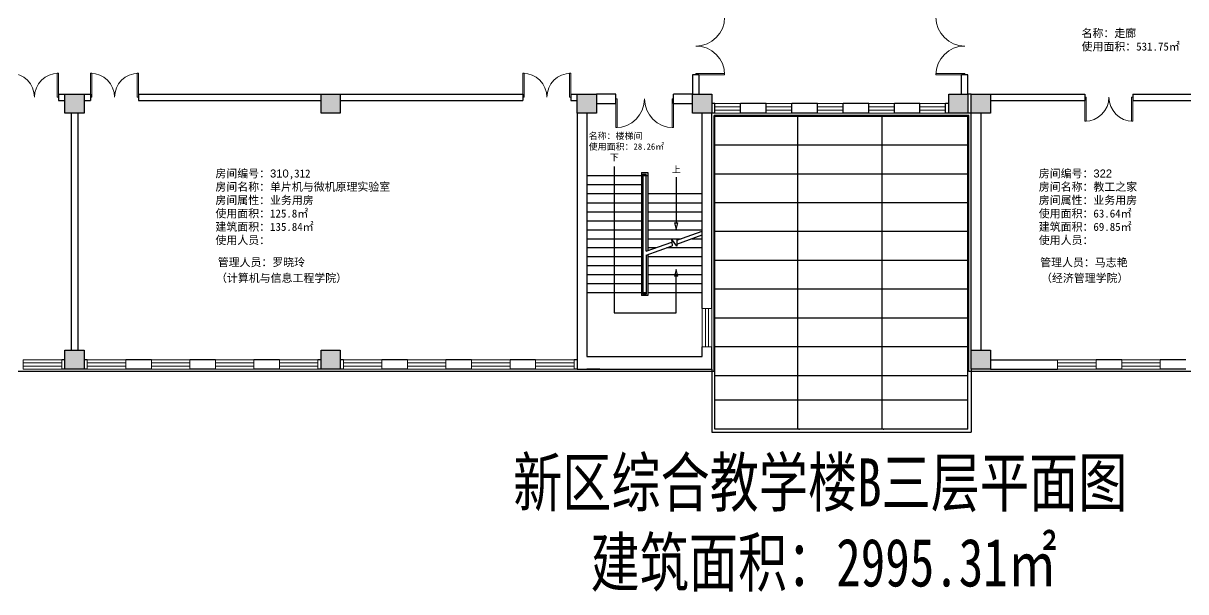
# Model space of a CAD drawing. Header units: millimetres. Extents: x 3623 to 132087, y -3080 to 53237.
# Drawn here: x 36018 to 72318, y -3080 to 14683 of the extents above; entities that cross this region are included whole.
import ezdxf

# ---------------------------------------------------------------- set-up
doc = ezdxf.new("R2010")
doc.units = ezdxf.units.MM
doc.header["$LTSCALE"] = 1000
doc.linetypes.add('CONTINOUS', pattern=[0])
for name, color, linetype in [('填充', 7, 'Continuous'), ('墙体', 30, 'Continuous'), ('管理人员', 2, 'Continuous')]:
    doc.layers.add(name, color=color, linetype=linetype)
for name, color, linetype, lineweight in [('墙线', 30, 'Continuous', 30), ('文字', 7, 'Continuous', 30), ('柱子', 150, 'Continuous', 30), ('窗户', 131, 'Continuous', 15), ('窗线', 131, 'Continuous', 15), ('门线', 154, 'CONTINOUS', 15)]:
    doc.layers.add(name, color=color, linetype=linetype, lineweight=lineweight)
doc.styles.add('_TCH_AXIS', font='', dxfattribs={"width": 0.75})
doc.styles.get("Standard").update_dxf_attribs({"font": 'arial.ttf'})
doc.styles.get('_TCH_AXIS').set_extended_font_data('FangSong_GB2312')

msp = doc.modelspace()

# ---------------------------------------------------------------- hatches: boundary and pattern name
at = {"layer": '填充'}
h = msp.add_hatch(color=256, dxfattribs=at)
h.dxf.hatch_style = 1
h.paths.add_polyline_path([(37918, 12471), (37318, 12471), (37318, 11871), (37918, 11871)])
h = msp.add_hatch(color=256, dxfattribs=at)
h.dxf.hatch_style = 1
h.paths.add_polyline_path([(45918, 12471), (45318, 12471), (45318, 11871), (45918, 11871)])
h = msp.add_hatch(color=256, dxfattribs=at)
h.dxf.hatch_style = 1
h.paths.add_polyline_path([(53918, 12471), (53318, 12471), (53318, 11871), (53918, 11871)])
h = msp.add_hatch(color=256, dxfattribs=at)
h.dxf.hatch_style = 1
h.paths.add_polyline_path([(57518, 12471), (56918, 12471), (56918, 11871), (57518, 11871)])
h = msp.add_hatch(color=256, dxfattribs=at)
h.dxf.hatch_style = 1
h.paths.add_polyline_path([(65518, 12471), (64918, 12471), (64918, 11871), (65518, 11871)])
h = msp.add_hatch(color=256, dxfattribs=at)
h.dxf.hatch_style = 1
h.paths.add_polyline_path([(66218, 12471), (65618, 12471), (65618, 11871), (66218, 11871)])
h = msp.add_hatch(color=256, dxfattribs=at)
h.dxf.hatch_style = 1
h.paths.add_polyline_path([(37918, 4471), (37318, 4471), (37318, 3871), (37918, 3871)])
h = msp.add_hatch(color=256, dxfattribs=at)
h.dxf.hatch_style = 1
h.paths.add_polyline_path([(45918, 4471), (45318, 4471), (45318, 3871), (45918, 3871)])
h = msp.add_hatch(color=256, dxfattribs=at)
h.dxf.hatch_style = 1
h.paths.add_polyline_path([(66218, 4471), (65618, 4471), (65618, 3871), (66218, 3871)])

# ---------------------------------------------------------------- linework, layer by layer
at = {"layer": '墙体'}
for p, q in [((54470, 10203), (54470, 5630)), ((53618, 9921), (55518, 9921)), ((55318, 10021), (55318, 6171)), ((55318, 10021), (55518, 10021)), ((55368, 9971), (55368, 6221)), ((55368, 9971), (55468, 9971)), ((55468, 7558), (55468, 9971)), ((55518, 10021), (55518, 7576)), ((56406, 9878), (56406, 8451)), ((53618, 9641), (55318, 9641)), ((53618, 9361), (55318, 9361)), ((55518, 9361), (57218, 9361)), ((53618, 9071), (55318, 9071)), ((53618, 8791), (55318, 8791)), ((55518, 9071), (57218, 9071)), ((55518, 8791), (57218, 8791)), ((53618, 8511), (55318, 8511)), ((55518, 8511), (57218, 8511)), ((56356, 8451), (56456, 8451)), ((56356, 8451), (56406, 8243)), ((56406, 8243), (56456, 8451)), ((53618, 8231), (55318, 8231)), ((53618, 8231), (55318, 8231)), ((55518, 8231), (57218, 8231)), ((55518, 8231), (57218, 8231)), ((56431, 7903), (57218, 8185)), ((56431, 7785), (57218, 8067)), ((53618, 7951), (55318, 7951)), ((53618, 7671), (55318, 7671)), ((55468, 7558), (56265, 7844)), ((55468, 7440), (56276, 7729)), ((55518, 7951), (56566, 7951)), ((55518, 7671), (55784, 7671)), ((56114, 7671), (57218, 7671)), ((56431, 7721), (56255, 7951)), ((56255, 7951), (56276, 7729)), ((56431, 7903), (56431, 7721)), ((56895, 7951), (57218, 7951)), ((53618, 7391), (55318, 7391)), ((53618, 7391), (55318, 7391)), ((55468, 7440), (55468, 6221)), ((55518, 7458), (55518, 6171)), ((55518, 7391), (57218, 7391)), ((55518, 7391), (57218, 7391)), ((53618, 7111), (55318, 7111)), ((55518, 7111), (57218, 7111)), ((56406, 6992), (56356, 6784)), ((56456, 6784), (56406, 6992)), ((53618, 6831), (55318, 6831)), ((53618, 6551), (55318, 6551)), ((55518, 6831), (57218, 6831)), ((55518, 6551), (57218, 6551)), ((56456, 6784), (56356, 6784)), ((56406, 5630), (56406, 6784)), ((53618, 6271), (55318, 6271)), ((55518, 6171), (55318, 6171)), ((55368, 6271), (55468, 6271)), ((55468, 6221), (55368, 6221)), ((55518, 6271), (57218, 6271)), ((54470, 5630), (56406, 5630))]:
    msp.add_line(p, q, dxfattribs=at)
at = {"layer": '墙线'}
for p, q in [((56918, 13071), (56918, 12471)), ((57118, 13071), (56918, 13071)), ((57118, 13071), (57118, 12471)), ((65318, 12471), (65318, 13071)), ((65518, 13071), (65318, 13071)), ((65518, 12471), (65518, 13071)), ((37118, 12471), (37118, 12271)), ((37118, 12471), (37318, 12471)), ((37918, 12471), (38118, 12471)), ((38118, 12471), (38118, 12271)), ((39618, 12471), (39618, 12271)), ((39618, 12471), (45318, 12471)), ((45918, 12471), (51618, 12471)), ((51618, 12471), (51618, 12271)), ((53118, 12471), (53118, 12271)), ((53118, 12471), (53318, 12471)), ((54518, 12471), (53918, 12471)), ((54518, 12171), (54518, 12471)), ((56918, 12471), (56318, 12471)), ((56318, 12171), (56318, 12471)), ((65618, 12471), (65518, 12471)), ((66218, 12471), (69168, 12471)), ((69168, 12471), (69168, 12271)), ((70668, 12471), (70668, 12271)), ((70668, 12471), (73618, 12471)), ((37118, 12271), (37318, 12271)), ((37918, 12271), (38118, 12271)), ((39618, 12271), (45318, 12271)), ((45918, 12271), (51618, 12271)), ((53118, 12271), (53318, 12271)), ((53918, 12171), (54518, 12171)), ((56318, 12171), (56918, 12171)), ((57618, 12171), (57518, 12171)), ((57618, 11871), (57618, 12171)), ((58418, 11871), (58418, 12171)), ((59218, 12171), (58418, 12171)), ((59218, 11871), (59218, 12171)), ((60018, 11871), (60018, 12171)), ((60818, 12171), (60018, 12171)), ((60818, 11871), (60818, 12171)), ((61618, 11871), (61618, 12171)), ((62418, 12171), (61618, 12171)), ((62418, 11871), (62418, 12171)), ((63218, 11871), (63218, 12171)), ((64018, 12171), (63218, 12171)), ((64018, 11871), (64018, 12171)), ((64918, 12171), (64818, 12171)), ((64818, 11871), (64818, 12171)), ((66218, 12271), (69168, 12271)), ((70668, 12271), (73618, 12271)), ((37518, 11871), (37518, 4471)), ((37718, 11871), (37718, 4471)), ((53318, 11871), (53318, 3871)), ((53618, 11871), (53618, 4271)), ((57218, 5771), (57218, 11871)), ((57518, 5771), (57518, 11871)), ((57618, 11871), (57518, 11871)), ((57588, 3801), (57588, 11801)), ((65548, 11801), (57588, 11801)), ((65518, 11771), (57618, 11771)), ((57618, 2001), (57618, 11771)), ((59218, 11871), (58418, 11871)), ((60818, 11871), (60018, 11871)), ((60204, 2001), (60204, 11771)), ((62418, 11871), (61618, 11871)), ((62838, 2001), (62837, 11771)), ((64018, 11871), (63218, 11871)), ((64918, 11871), (64818, 11871)), ((65618, 11871), (65518, 11871)), ((65518, 2001), (65518, 11771)), ((65548, 3801), (65548, 11801)), ((65618, 4471), (65618, 11871)), ((65918, 11871), (65918, 4471)), ((65518, 10871), (57618, 10871)), ((65518, 9971), (57618, 9971)), ((65518, 9071), (57618, 9071)), ((65518, 9071), (57618, 9071)), ((65518, 8171), (57618, 8171)), ((65518, 7271), (57618, 7271)), ((65518, 7271), (57618, 7271)), ((65518, 6371), (57618, 6371)), ((65518, 5471), (57618, 5471)), ((65518, 5471), (57618, 5471)), ((57218, 4271), (57218, 4571)), ((57518, 3871), (57518, 4571)), ((65518, 4571), (57618, 4571)), ((65518, 4571), (57618, 4571)), ((37318, 4171), (37218, 4171)), ((38018, 4171), (37918, 4171)), ((40018, 4171), (39218, 4171)), ((42018, 4171), (41218, 4171)), ((44018, 4171), (43218, 4171)), ((45318, 4171), (45218, 4171)), ((46018, 4171), (45918, 4171)), ((48018, 4171), (47218, 4171)), ((50018, 4171), (49218, 4171)), ((52018, 4171), (51218, 4171)), ((53318, 4171), (53218, 4171)), ((53618, 4271), (57218, 4271)), ((66218, 4171), (68318, 4171)), ((70318, 4171), (69518, 4171)), ((72318, 4171), (71518, 4171)), ((57588, 3801), (5248, 3801)), ((37318, 3871), (37218, 3871)), ((38018, 3871), (37918, 3871)), ((40018, 3871), (39218, 3871)), ((42018, 3871), (41218, 3871)), ((44018, 3871), (43218, 3871)), ((46018, 3871), (45218, 3871)), ((48018, 3871), (47218, 3871)), ((50018, 3871), (49218, 3871)), ((52018, 3871), (51218, 3871)), ((53318, 3871), (53218, 3871)), ((53318, 3871), (57518, 3871)), ((54018, 3871), (53618, 3871)), ((57518, 3871), (57518, 1901)), ((65518, 3671), (57618, 3671)), ((117888, 3801), (65548, 3801)), ((65618, 3871), (65618, 1901)), ((66218, 3871), (68318, 3871)), ((70318, 3871), (69518, 3871)), ((72318, 3871), (71518, 3871)), ((65518, 2901), (57618, 2901)), ((57518, 1901), (65618, 1901)), ((65518, 2001), (57618, 2001))]:
    msp.add_line(p, q, dxfattribs=at)
for p in [(60251, 2001), (62884, 2001)]:
    msp.add_point(p, dxfattribs=at)
at = {"layer": '柱子'}
for p, q in [((37318, 12471), (37918, 12471)), ((37318, 11871), (37318, 12471)), ((37918, 12471), (37918, 11871)), ((45318, 12471), (45918, 12471)), ((45318, 11871), (45318, 12471)), ((45918, 12471), (45918, 11871)), ((53318, 12471), (53918, 12471)), ((53318, 11871), (53318, 12471)), ((53918, 12471), (53918, 11871)), ((56918, 12471), (57518, 12471)), ((56918, 11871), (56918, 12471)), ((57518, 12471), (57518, 11871)), ((64918, 12471), (65518, 12471)), ((64918, 11871), (64918, 12471)), ((65518, 12471), (65518, 11871)), ((65618, 12471), (66218, 12471)), ((65618, 11871), (65618, 12471)), ((66218, 12471), (66218, 11871)), ((37918, 11871), (37318, 11871)), ((45918, 11871), (45318, 11871)), ((53918, 11871), (53318, 11871)), ((57518, 11871), (56918, 11871)), ((65518, 11871), (64918, 11871)), ((66218, 11871), (65618, 11871)), ((37318, 4471), (37918, 4471)), ((37318, 3871), (37318, 4471)), ((37918, 4471), (37918, 3871)), ((45318, 4471), (45918, 4471)), ((45318, 3871), (45318, 4471)), ((45918, 4471), (45918, 3871)), ((65618, 4471), (66218, 4471)), ((65618, 3871), (65618, 4471)), ((66218, 4471), (66218, 3871)), ((37918, 3871), (37318, 3871)), ((45918, 3871), (45318, 3871)), ((66218, 3871), (65618, 3871))]:
    msp.add_line(p, q, dxfattribs=at)
at = {"layer": '窗户'}
for p, q in [((57218, 5771), (57518, 5771)), ((57218, 4571), (57218, 5771)), ((57318, 4571), (57318, 5771)), ((57418, 4571), (57418, 5771)), ((57518, 4571), (57518, 5771)), ((57218, 4571), (57518, 4571)), ((36018, 3871), (36018, 4171)), ((37218, 4171), (36018, 4171)), ((37218, 4071), (36018, 4071)), ((37218, 3871), (37218, 4171)), ((38018, 3871), (38018, 4171)), ((39218, 4171), (38018, 4171)), ((39218, 4071), (38018, 4071)), ((39218, 3871), (39218, 4171)), ((40018, 3871), (40018, 4171)), ((41218, 4171), (40018, 4171)), ((41218, 4071), (40018, 4071)), ((41218, 3871), (41218, 4171)), ((42018, 3871), (42018, 4171)), ((43218, 4171), (42018, 4171)), ((43218, 4071), (42018, 4071)), ((43218, 3871), (43218, 4171)), ((44018, 3871), (44018, 4171)), ((45218, 4171), (44018, 4171)), ((45218, 4071), (44018, 4071)), ((45218, 3871), (45218, 4171)), ((46018, 3871), (46018, 4171)), ((47218, 4171), (46018, 4171)), ((47218, 4071), (46018, 4071)), ((47218, 3871), (47218, 4171)), ((48018, 3871), (48018, 4171)), ((49218, 4171), (48018, 4171)), ((49218, 4071), (48018, 4071)), ((49218, 3871), (49218, 4171)), ((50018, 3871), (50018, 4171)), ((51218, 4171), (50018, 4171)), ((51218, 4071), (50018, 4071)), ((51218, 3871), (51218, 4171)), ((52018, 3871), (52018, 4171)), ((53218, 4171), (52018, 4171)), ((53218, 4071), (52018, 4071)), ((53218, 3871), (53218, 4171)), ((68318, 3871), (68318, 4171)), ((69518, 4171), (68318, 4171)), ((69518, 4071), (68318, 4071)), ((69518, 3871), (69518, 4171)), ((70318, 3871), (70318, 4171)), ((71518, 4171), (70318, 4171)), ((71518, 4071), (70318, 4071)), ((71518, 3871), (71518, 4171)), ((37218, 3971), (36018, 3971)), ((37218, 3871), (36018, 3871)), ((39218, 3971), (38018, 3971)), ((39218, 3871), (38018, 3871)), ((41218, 3971), (40018, 3971)), ((41218, 3871), (40018, 3871)), ((43218, 3971), (42018, 3971)), ((43218, 3871), (42018, 3871)), ((45218, 3971), (44018, 3971)), ((45218, 3871), (44018, 3871)), ((47218, 3971), (46018, 3971)), ((47218, 3871), (46018, 3871)), ((49218, 3971), (48018, 3971)), ((49218, 3871), (48018, 3871)), ((51218, 3971), (50018, 3971)), ((51218, 3871), (50018, 3871)), ((53218, 3971), (52018, 3971)), ((53218, 3871), (52018, 3871)), ((69518, 3971), (68318, 3971)), ((69518, 3871), (68318, 3871)), ((71518, 3971), (70318, 3971)), ((71518, 3871), (70318, 3871))]:
    msp.add_line(p, q, dxfattribs=at)
at = {"layer": '窗线'}
for p, q in [((57618, 12171), (57618, 11871)), ((58418, 12171), (57618, 12171)), ((58418, 12071), (57618, 12071)), ((58418, 11871), (58418, 12171)), ((59218, 12171), (59218, 11871)), ((60018, 12171), (59218, 12171)), ((60018, 12071), (59218, 12071)), ((60018, 11871), (60018, 12171)), ((60818, 12171), (60818, 11871)), ((61618, 12171), (60818, 12171)), ((61618, 12071), (60818, 12071)), ((61618, 11871), (61618, 12171)), ((62418, 12171), (62418, 11871)), ((63218, 12171), (62418, 12171)), ((63218, 12071), (62418, 12071)), ((63218, 11871), (63218, 12171)), ((64018, 12171), (64018, 11871)), ((64818, 12171), (64018, 12171)), ((64818, 12071), (64018, 12071)), ((64818, 11871), (64818, 12171)), ((58418, 11971), (57618, 11971)), ((57618, 11871), (58418, 11871)), ((60018, 11971), (59218, 11971)), ((59218, 11871), (60018, 11871)), ((61618, 11971), (60818, 11971)), ((60818, 11871), (61618, 11871)), ((63218, 11971), (62418, 11971)), ((62418, 11871), (63218, 11871)), ((64818, 11971), (64018, 11971)), ((64018, 11871), (64818, 11871))]:
    msp.add_line(p, q, dxfattribs=at)
at = {"layer": '门线'}
for p, q in [((37118, 13121), (37078, 13121)), ((37078, 13121), (37078, 12371)), ((37118, 12371), (37118, 13121)), ((38118, 13121), (38158, 13121)), ((38118, 12371), (38118, 13121)), ((38158, 13121), (38158, 12371)), ((39618, 13121), (39578, 13121)), ((39578, 13121), (39578, 12371)), ((39618, 12371), (39618, 13121)), ((51618, 13121), (51658, 13121)), ((51618, 12371), (51618, 13121)), ((51658, 13121), (51658, 12371)), ((53118, 13121), (53078, 13121)), ((53078, 13121), (53078, 12371)), ((53118, 12371), (53118, 13121)), ((57918, 13111), (57018, 13111)), ((57018, 13111), (57018, 13071)), ((57018, 13071), (57918, 13071)), ((57918, 13071), (57918, 13111)), ((64518, 13071), (64518, 13111)), ((64518, 13111), (65418, 13111)), ((65418, 13071), (64518, 13071)), ((65418, 13111), (65418, 13071)), ((37078, 12371), (37118, 12371)), ((38158, 12371), (38118, 12371)), ((39578, 12371), (39618, 12371)), ((51658, 12371), (51618, 12371)), ((53078, 12371), (53118, 12371)), ((69208, 12371), (69168, 12371)), ((69168, 12371), (69168, 11621)), ((69208, 11621), (69208, 12371)), ((70628, 11621), (70628, 12371)), ((70628, 12371), (70668, 12371)), ((70668, 12371), (70668, 11621)), ((54518, 11421), (54518, 12321)), ((54518, 12321), (54558, 12321)), ((54558, 12321), (54558, 11421)), ((56278, 11421), (56278, 12321)), ((56278, 12321), (56318, 12321)), ((56318, 12321), (56318, 11421)), ((69168, 11621), (69208, 11621)), ((70668, 11621), (70628, 11621)), ((54558, 11421), (54518, 11421)), ((56318, 11421), (56278, 11421))]:
    msp.add_line(p, q, dxfattribs=at)
for centre, radius, start, end in [((57018, 14871), 900, 270.0004, 0.0004), ((65418, 14871), 900, 180, 270), ((57018, 13071), 900, 0.0004, 90.0004), ((65418, 13071), 900, 90, 180), ((35618, 12371), 750, 0, 90), ((37118, 12371), 750, 90, 180), ((38118, 12371), 750, 0, 90), ((39618, 12371), 750, 90, 180), ((51618, 12371), 750, 0, 90), ((53118, 12371), 750, 90, 180), ((69168, 12371), 750, 270, 0), ((70668, 12371), 750, 180, 270), ((54518, 12321), 900, 270, 0), ((56318, 12321), 900, 180, 270)]:
    msp.add_arc(centre, radius, start, end, dxfattribs=at)

# ---------------------------------------------------------------- texts
at = {"layer": '墙体'}
for s, p in [('下', (54335, 10393)), ('上', (56273, 10008))]:
    msp.add_text(s, height=200, dxfattribs=at).set_placement(p)
at = {"layer": '文字', "attachment_point": 1}
for s, width, insert, char_height in [('{\\fSimSun|b0|i0|c134|p2;名称：走廊}\\P{\\fSimSun|b0|i0|c134|p2;使用面积：531.75\\fSimSun|b0|i0|c129|p2;㎡}', 4586.46, (69065, 14496), 250), ('{\\fSimSun|b0|i0|c134|p2;名称：楼梯间}\\P{\\fSimSun|b0|i0|c134|p2;使用面积：28.26\\fSimSun|b0|i0|c129|p2;㎡}', 3509.56, (53673, 11262), 200), ('{\\fSimSun|b0|i0|c134|p2;房间编号：}310{\\fSimSun|b0|i0|c134|p2;,312}\\P{\\fSimSun|b0|i0|c134|p2;房间名称：单片机与微机原理实验室}\\P{\\fSimSun|b0|i0|c134|p2;房间属性：业务用房}\\P{\\fSimSun|b0|i0|c134|p2;使用面积：125.8\\fSimSun|b0|i0|c129|p2;㎡}\\P{\\fSimSun|b0|i0|c134|p2;建筑面积：135.84\\fSimSun|b0|i0|c129|p2;㎡}\\P{\\fSimSun|b0|i0|c134|p2;使用人员：}', 11582.91, (42019, 10113), 250), ('{\\fSimSun|b0|i0|c134|p2;房间编号：}322\\P{\\fSimSun|b0|i0|c134|p2;房间名称：教工之家}\\P{\\fSimSun|b0|i0|c134|p2;房间属性：业务用房}\\P{\\fSimSun|b0|i0|c134|p2;使用面积：63.64\\fSimSun|b0|i0|c129|p2;㎡}\\P{\\fSimSun|b0|i0|c134|p2;建筑面积：69.85\\fSimSun|b0|i0|c129|p2;㎡\\fSimSun|b0|i0|c134|p2;\\P使用人员：}', 6192.86, (67729, 10113), 250)]:
    msp.add_mtext_dynamic_manual_height_columns(s, width=width, gutter_width=12.5, heights=[0], dxfattribs=dict(at, insert=insert, char_height=char_height))
at = {"layer": '文字', "insert": (45765, 1086), "char_height": 1500, "attachment_point": 1, "style": '_TCH_AXIS'}
msp.add_mtext_dynamic_manual_height_columns('\\pi5549.43419;{\\fSimSun|b0|i0|c134|p2;新区综合教学楼B三层平面图\\P\\pi7965.98447;建筑面积：\\fSimSun|b0|i0|c0|p2;2995.31\\fSimSun|b0|i0|c129|p2;㎡}', width=31003.2, gutter_width=1, heights=[0], dxfattribs=at)
at = {"layer": '管理人员', "char_height": 250, "attachment_point": 1}
for s, width, insert in [('\\pt3250;{\\fSimSun|b0|i0|c134|p2;管理人员：罗晓玲}', 6423.05, (42091, 7340)), ('\\pt3250;{\\fSimSun|b0|i0|c134|p2;管理人员：马志艳}', 4853.2, (67772, 7334)), ('{\\fSimSun|b0|i0|c134|p2;（计算机与信息工程学院）}', 7663.28, (42038, 6847)), ('{\\fSimSun|b0|i0|c134|p2;（经济管理学院）}', 4558.66, (67800, 6846))]:
    msp.add_mtext_dynamic_manual_height_columns(s, width=width, gutter_width=12.5, heights=[0], dxfattribs=dict(at, insert=insert))

doc.saveas('drawing.dxf')
